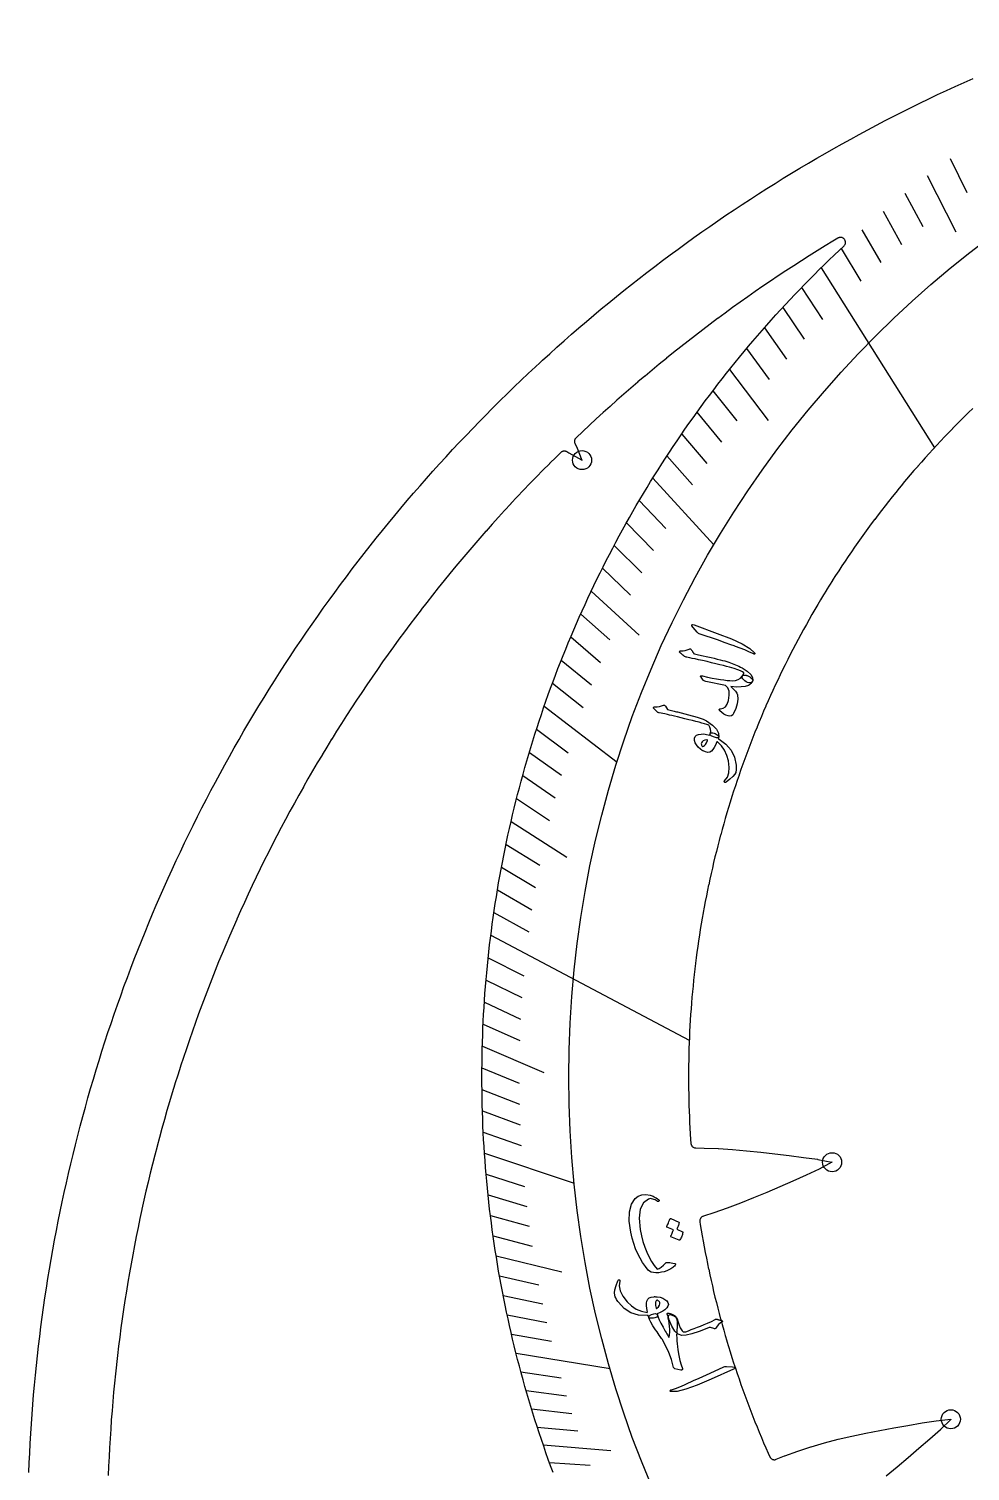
# Model space of a CAD drawing. Header units: millimetres. Extents: x -79 to 79, y -79 to 79.
# Drawn here: x -79.1 to -32.2, y 3 to 74.9 of the extents above; entities that cross this region are included whole.
import ezdxf

# ---------------------------------------------------------------- set-up
doc = ezdxf.new("R2010")
doc.units = ezdxf.units.MM
for name, color, linetype in [('CUT_INNER', 6, 'Continuous'), ('CUT_OUTER', 1, 'Continuous'), ('ENGRAVE', 7, 'Continuous'), ('ENGRAVE_FINE', 8, 'Continuous'), ('TEXT', 5, 'Continuous')]:
    doc.layers.add(name, color=color, linetype=linetype)

msp = doc.modelspace()

# ---------------------------------------------------------------- linework, layer by layer
at = {"layer": 'CUT_INNER'}
for points in [[(-53.0232, 2.9218), (-53.1432, 3.2475), (-53.2611, 3.574), (-53.377, 3.9011), (-53.491, 4.229), (-53.6029, 4.5576), (-53.7128, 4.8868), (-53.8206, 5.2167), (-53.9265, 5.5473), (-54.0303, 5.8785), (-54.1321, 6.2103), (-54.2318, 6.5428), (-54.3295, 6.8758), (-54.4252, 7.2095), (-54.5188, 7.5437), (-54.6103, 7.8785), (-54.6998, 8.2139), (-54.7873, 8.5498), (-54.8726, 8.8862), (-54.9559, 9.2232), (-55.0372, 9.5606), (-55.1164, 9.8986), (-55.1934, 10.237), (-55.2685, 10.5759), (-55.3414, 10.9153), (-55.4122, 11.255), (-55.481, 11.5953), (-55.5477, 11.9359), (-55.6123, 12.2769), (-55.6748, 12.6184), (-55.7351, 12.9602), (-55.7934, 13.3023), (-55.8496, 13.6448), (-55.9037, 13.9877), (-55.9557, 14.3309), (-56.0056, 14.6744), (-56.0534, 15.0182), (-56.099, 15.3623), (-56.1426, 15.7066), (-56.184, 16.0512), (-56.2233, 16.3961), (-56.2605, 16.7412), (-56.2956, 17.0865), (-56.3286, 17.432), (-56.3594, 17.7778), (-56.3882, 18.1237), (-56.4148, 18.4697), (-56.4392, 18.816), (-56.4616, 19.1623), (-56.4818, 19.5089), (-56.4999, 19.8555), (-56.5159, 20.2022), (-56.5297, 20.549), (-56.5415, 20.8959), (-56.551, 21.2429), (-56.5585, 21.5899), (-56.5638, 21.937), (-56.567, 22.284), (-56.5681, 22.6311), (-56.567, 22.9782), (-56.5638, 23.3253), (-56.5585, 23.6724), (-56.5511, 24.0194), (-56.5415, 24.3664), (-56.5298, 24.7133), (-56.516, 25.0601), (-56.5, 25.4068), (-56.4819, 25.7534), (-56.4617, 26.0999), (-56.4393, 26.4463), (-56.4149, 26.7925), (-56.3883, 27.1386), (-56.3596, 27.4845), (-56.3287, 27.8303), (-56.2958, 28.1758), (-56.2607, 28.5211), (-56.2235, 28.8662), (-56.1842, 29.2111), (-56.1428, 29.5557), (-56.0992, 29.9), (-56.0536, 30.2441), (-56.0058, 30.5879), (-55.9559, 30.9314), (-55.904, 31.2746), (-55.8499, 31.6175), (-55.7937, 31.96), (-55.7354, 32.3021), (-55.675, 32.6439), (-55.6125, 32.9854), (-55.548, 33.3264), (-55.4813, 33.667), (-55.4125, 34.0073), (-55.3417, 34.3471), (-55.2688, 34.6864), (-55.1938, 35.0253), (-55.1167, 35.3637), (-55.0375, 35.7017), (-54.9563, 36.0391), (-54.873, 36.3761), (-54.7876, 36.7125), (-54.7002, 37.0484), (-54.6107, 37.3838), (-54.5192, 37.7186), (-54.4256, 38.0528), (-54.3299, 38.3865), (-54.2322, 38.7196), (-54.1325, 39.052), (-54.0307, 39.3839), (-53.9269, 39.7151), (-53.8211, 40.0456), (-53.7132, 40.3756), (-53.6034, 40.7048), (-53.4915, 41.0334), (-53.3775, 41.3612), (-53.2616, 41.6884), (-53.1437, 42.0148), (-53.0237, 42.3406), (-52.9018, 42.6655), (-52.7779, 42.9898), (-52.652, 43.3132), (-52.5241, 43.6359), (-52.3942, 43.9578), (-52.2624, 44.2789), (-52.1286, 44.5991), (-51.9928, 44.9186), (-51.8551, 45.2372), (-51.7154, 45.5549), (-51.5738, 45.8718), (-51.4302, 46.1878), (-51.2847, 46.503), (-51.1373, 46.8172), (-50.9879, 47.1305), (-50.8366, 47.4429), (-50.6834, 47.7544), (-50.5283, 48.0649), (-50.3713, 48.3744), (-50.2124, 48.683), (-50.0516, 48.9906), (-49.889, 49.2972), (-49.7244, 49.6029), (-49.558, 49.9075), (-49.3897, 50.211), (-49.2195, 50.5136), (-49.0475, 50.815), (-48.8737, 51.1155), (-48.698, 51.4148), (-48.5205, 51.7131), (-48.3411, 52.0102), (-48.1599, 52.3063), (-47.977, 52.6012), (-47.7922, 52.8951), (-47.6056, 53.1877), (-47.4172, 53.4793), (-47.227, 53.7696), (-47.0351, 54.0588), (-46.8414, 54.3468), (-46.6459, 54.6336), (-46.4486, 54.9193), (-46.2497, 55.2037), (-46.0489, 55.4868), (-45.8465, 55.7688), (-45.6423, 56.0494), (-45.4364, 56.3289), (-45.2288, 56.607), (-45.0194, 56.8839), (-44.8084, 57.1595), (-44.5957, 57.4338), (-44.3813, 57.7068), (-44.1653, 57.9784), (-43.9476, 58.2487), (-43.7282, 58.5177), (-43.5072, 58.7854), (-43.2845, 59.0516), (-43.0603, 59.3165), (-42.8344, 59.5801), (-42.6068, 59.8422), (-42.3777, 60.1029), (-42.147, 60.3622), (-41.9147, 60.6201), (-41.6808, 60.8766), (-41.4454, 61.1316), (-41.2084, 61.3852), (-40.9698, 61.6373), (-40.7297, 61.888), (-40.4881, 62.1372), (-40.2449, 62.3849), (-40.0002, 62.631), (-39.754, 62.8757), (-39.5064, 63.1189), (-39.2572, 63.3605), (-39.0065, 63.6007), (-38.7544, 63.8392), (-38.53, 64.049), (-38.513, 64.0666), (-38.4977, 64.0857), (-38.4845, 64.1062), (-38.4732, 64.1279), (-38.4642, 64.1506), (-38.4574, 64.1741), (-38.453, 64.1981), (-38.4509, 64.2224), (-38.4511, 64.2468), (-38.4538, 64.2711), (-38.4589, 64.295), (-38.4662, 64.3183), (-38.4758, 64.3408), (-38.4875, 64.3622), (-38.5013, 64.3824), (-38.5169, 64.4012), (-38.5344, 64.4183), (-38.5534, 64.4337), (-38.5738, 64.4471), (-38.5954, 64.4584), (-38.6181, 64.4676), (-38.6415, 64.4746), (-38.6655, 64.4792), (-38.6898, 64.4814), (-38.7142, 64.4813), (-38.7385, 64.4788), (-38.7625, 64.4739), (-38.7858, 64.4667), (-38.8084, 64.4573), (-38.8299, 64.4457), (-39.0757, 64.2973), (-39.077, 64.2965), (-39.4695, 64.0564), (-39.4708, 64.0556), (-39.8618, 63.813), (-39.8631, 63.8122), (-40.2526, 63.5672), (-40.2539, 63.5664), (-40.6419, 63.319), (-40.6431, 63.3182), (-41.0296, 63.0684), (-41.0309, 63.0676), (-41.4158, 62.8155), (-41.4171, 62.8147), (-41.8005, 62.5602), (-41.8017, 62.5593), (-42.1835, 62.3025), (-42.1848, 62.3017), (-42.565, 62.0425), (-42.5663, 62.0417), (-42.9449, 61.7802), (-42.9462, 61.7793), (-43.3232, 61.5155), (-43.3244, 61.5146), (-43.6998, 61.2485), (-43.7011, 61.2476), (-44.0748, 60.9792), (-44.0761, 60.9783), (-44.4481, 60.7077), (-44.4494, 60.7068), (-44.8198, 60.4338), (-44.821, 60.4329), (-45.1898, 60.1576), (-45.191, 60.1567), (-45.558, 59.8792), (-45.5593, 59.8783), (-45.9246, 59.5986), (-45.9258, 59.5976), (-46.2894, 59.3157), (-46.2906, 59.3147), (-46.6525, 59.0305), (-46.6537, 59.0296), (-47.0138, 58.7431), (-47.015, 58.7422), (-47.3734, 58.4536), (-47.3746, 58.4526), (-47.7312, 58.1618), (-47.7323, 58.1608), (-48.0871, 57.8678), (-48.0883, 57.8668), (-48.4413, 57.5717), (-48.4425, 57.5707), (-48.7936, 57.2734), (-48.7948, 57.2724), (-49.1441, 56.9729), (-49.1453, 56.9719), (-49.4928, 56.6703), (-49.494, 56.6693), (-49.8396, 56.3655), (-49.8407, 56.3645), (-50.1845, 56.0587), (-50.1856, 56.0576), (-50.5275, 55.7497), (-50.5287, 55.7486), (-50.8686, 55.4386), (-50.8698, 55.4376), (-51.2079, 55.1254), (-51.209, 55.1244), (-51.5451, 54.8102), (-51.5463, 54.8091), (-51.8782, 54.495), (-51.8951, 54.4775), (-51.9101, 54.4584), (-51.9232, 54.4379), (-51.9343, 54.4163), (-51.9432, 54.3936), (-51.9499, 54.3703), (-51.9542, 54.3464), (-51.9563, 54.3221), (-51.9559, 54.2978), (-51.9532, 54.2737), (-51.9482, 54.2499), (-51.9409, 54.2267), (-51.9314, 54.2044), (-51.861, 54.0591), (-51.8579, 54.0523), (-51.5825, 53.3848), (-51.5807, 53.3798), (-51.5858, 53.3822), (-52.2228, 53.7215), (-52.2293, 53.7253), (-52.337, 53.7912), (-52.3578, 53.8026), (-52.3795, 53.812), (-52.402, 53.8193), (-52.4251, 53.8244), (-52.4486, 53.8273), (-52.4723, 53.828), (-52.4959, 53.8264), (-52.5192, 53.8227), (-52.5421, 53.8167), (-52.5644, 53.8086), (-52.5857, 53.7984), (-52.606, 53.7862), (-52.6251, 53.7722), (-52.6427, 53.7564), (-52.8747, 53.5287), (-52.8758, 53.5276), (-53.2022, 53.2033), (-53.2033, 53.2022), (-53.5276, 52.8758), (-53.5287, 52.8747), (-53.851, 52.5464), (-53.8521, 52.5453), (-54.1725, 52.215), (-54.1735, 52.2139), (-54.4918, 51.8816), (-54.4929, 51.8805), (-54.8091, 51.5463), (-54.8102, 51.5451), (-55.1244, 51.209), (-55.1254, 51.2079), (-55.4376, 50.8698), (-55.4386, 50.8686), (-55.7486, 50.5287), (-55.7497, 50.5275), (-56.0576, 50.1856), (-56.0587, 50.1845), (-56.3645, 49.8407), (-56.3655, 49.8396), (-56.6693, 49.494), (-56.6703, 49.4928), (-56.9719, 49.1453), (-56.9729, 49.1441), (-57.2724, 48.7948), (-57.2734, 48.7936), (-57.5707, 48.4425), (-57.5717, 48.4413), (-57.8668, 48.0883), (-57.8678, 48.0871), (-58.1608, 47.7323), (-58.1618, 47.7312), (-58.4526, 47.3746), (-58.4536, 47.3734), (-58.7422, 47.015), (-58.7431, 47.0138), (-59.0296, 46.6537), (-59.0305, 46.6525), (-59.3147, 46.2906), (-59.3157, 46.2894), (-59.5976, 45.9258), (-59.5986, 45.9246), (-59.8783, 45.5593), (-59.8792, 45.558), (-60.1567, 45.191), (-60.1576, 45.1898), (-60.4329, 44.821), (-60.4338, 44.8198), (-60.7068, 44.4494), (-60.7077, 44.4481), (-60.9783, 44.0761), (-60.9792, 44.0748), (-61.2476, 43.7011), (-61.2485, 43.6998), (-61.5146, 43.3244), (-61.5155, 43.3232), (-61.7793, 42.9462), (-61.7802, 42.9449), (-62.0417, 42.5663), (-62.0425, 42.565), (-62.3017, 42.1848), (-62.3025, 42.1835), (-62.5593, 41.8017), (-62.5602, 41.8005), (-62.8147, 41.4171), (-62.8155, 41.4158), (-63.0676, 41.0309), (-63.0684, 41.0296), (-63.3182, 40.6431), (-63.319, 40.6419), (-63.5664, 40.2539), (-63.5672, 40.2526), (-63.8122, 39.8631), (-63.813, 39.8618), (-64.0556, 39.4708), (-64.0564, 39.4695), (-64.2965, 39.077), (-64.2973, 39.0757), (-64.5351, 38.6817), (-64.5359, 38.6804), (-64.7712, 38.285), (-64.772, 38.2837), (-65.0049, 37.8869), (-65.0057, 37.8856), (-65.2362, 37.4873), (-65.2369, 37.486), (-65.465, 37.0863), (-65.4657, 37.085), (-65.6913, 36.6839), (-65.692, 36.6826), (-65.9151, 36.2802), (-65.9159, 36.2788), (-66.1365, 35.875), (-66.1372, 35.8737), (-66.3554, 35.4686), (-66.3561, 35.4672), (-66.5718, 35.0607), (-66.5725, 35.0594), (-66.7856, 34.6516), (-66.7864, 34.6503), (-66.997, 34.2412), (-66.9977, 34.2398), (-67.2058, 33.8294), (-67.2065, 33.8281), (-67.4122, 33.4164), (-67.4128, 33.4151), (-67.6159, 33.0022), (-67.6166, 33.0008), (-67.8172, 32.5867), (-67.8178, 32.5853), (-68.0158, 32.1699), (-68.0165, 32.1686), (-68.2119, 31.752), (-68.2126, 31.7506), (-68.4055, 31.3329), (-68.4061, 31.3315), (-68.5964, 30.9125), (-68.5971, 30.9111), (-68.7848, 30.4911), (-68.7855, 30.4897), (-68.9706, 30.0684), (-68.9712, 30.067), (-69.1538, 29.6447), (-69.1544, 29.6433), (-69.3344, 29.2198), (-69.335, 29.2184), (-69.5124, 28.7938), (-69.513, 28.7924), (-69.6878, 28.3667), (-69.6883, 28.3653), (-69.8605, 27.9386), (-69.8611, 27.9372), (-70.0306, 27.5094), (-70.0312, 27.508), (-70.1981, 27.0792), (-70.1987, 27.0778), (-70.3629, 26.648), (-70.3635, 26.6465), (-70.5251, 26.2157), (-70.5257, 26.2143), (-70.6846, 25.7825), (-70.6852, 25.7811), (-70.8415, 25.3483), (-70.842, 25.3469), (-70.9957, 24.9132), (-70.9962, 24.9117), (-71.1472, 24.4771), (-71.1477, 24.4756), (-71.2961, 24.0401), (-71.2966, 24.0386), (-71.4423, 23.6021), (-71.4427, 23.6007), (-71.5857, 23.1633), (-71.5862, 23.1619), (-71.7265, 22.7237), (-71.727, 22.7222), (-71.8646, 22.2831), (-71.865, 22.2817), (-72, 21.8418), (-72.0004, 21.8403), (-72.1326, 21.3996), (-72.1331, 21.3981), (-72.2626, 20.9566), (-72.263, 20.9551), (-72.3898, 20.5128), (-72.3902, 20.5113), (-72.5143, 20.0682), (-72.5147, 20.0667), (-72.6361, 19.6229), (-72.6365, 19.6214), (-72.7551, 19.1768), (-72.7555, 19.1753), (-72.8714, 18.7301), (-72.8718, 18.7286), (-72.985, 18.2826), (-72.9853, 18.2811), (-73.0958, 17.8344), (-73.0961, 17.8329), (-73.2038, 17.3856), (-73.2042, 17.3841), (-73.3091, 16.9361), (-73.3095, 16.9346), (-73.4117, 16.4859), (-73.412, 16.4844), (-73.5114, 16.0352), (-73.5118, 16.0337), (-73.6084, 15.5838), (-73.6088, 15.5823), (-73.7027, 15.1319), (-73.703, 15.1304), (-73.7941, 14.6793), (-73.7944, 14.6778), (-73.8828, 14.2263), (-73.8831, 14.2248), (-73.9687, 13.7727), (-73.969, 13.7712), (-74.0518, 13.3186), (-74.0521, 13.317), (-74.1322, 12.8639), (-74.1324, 12.8624), (-74.2097, 12.4088), (-74.2099, 12.4073), (-74.2844, 11.9532), (-74.2847, 11.9517), (-74.3564, 11.4972), (-74.3566, 11.4957), (-74.4255, 11.0408), (-74.4258, 11.0392), (-74.4919, 10.5839), (-74.4921, 10.5824), (-74.5554, 10.1266), (-74.5556, 10.1251), (-74.6161, 9.669), (-74.6163, 9.6674), (-74.6741, 9.2109), (-74.6743, 9.2094), (-74.7292, 8.7526), (-74.7294, 8.7511), (-74.7815, 8.2939), (-74.7816, 8.2924), (-74.831, 7.8349), (-74.8311, 7.8333), (-74.8776, 7.3756), (-74.8778, 7.374), (-74.9215, 6.916), (-74.9216, 6.9145), (-74.9625, 6.4562), (-74.9626, 6.4546), (-75.0007, 5.9961), (-75.0008, 5.9945), (-75.0361, 5.5358), (-75.0362, 5.5342), (-75.0686, 5.0752), (-75.0687, 5.0737), (-75.0984, 4.6145), (-75.0985, 4.613), (-75.1253, 4.1537), (-75.1253, 4.1521), (-75.1493, 3.6926), (-75.1494, 3.6911), (-75.1706, 3.2314), (-75.1706, 3.2299), (-75.189, 2.7701)], [(-32.1121, 55.9474), (-32.3148, 55.7508), (-32.3159, 55.7497), (-32.5174, 55.5519), (-32.5185, 55.5508), (-32.7188, 55.3518), (-32.7199, 55.3507), (-32.9189, 55.1504), (-32.92, 55.1493), (-33.1178, 54.9478), (-33.1189, 54.9467), (-33.3155, 54.744), (-33.3166, 54.7429), (-33.5119, 54.5389), (-33.513, 54.5378), (-33.707, 54.3327), (-33.7081, 54.3316), (-33.9009, 54.1253), (-33.902, 54.1242), (-34.0935, 53.9167), (-34.0946, 53.9156), (-34.2848, 53.7069), (-34.2859, 53.7058), (-34.4749, 53.496), (-34.4759, 53.4948), (-34.6636, 53.2838), (-34.6646, 53.2827), (-34.851, 53.0706), (-34.852, 53.0694), (-35.0371, 52.8562), (-35.0381, 52.855), (-35.2219, 52.6406), (-35.2229, 52.6394), (-35.4054, 52.4239), (-35.4064, 52.4228), (-35.5875, 52.2061), (-35.5885, 52.2049), (-35.7683, 51.9872), (-35.7693, 51.986), (-35.9478, 51.7672), (-35.9487, 51.766), (-36.1259, 51.5461), (-36.1268, 51.5449), (-36.3026, 51.3239), (-36.3036, 51.3226), (-36.478, 51.1006), (-36.4789, 51.0994), (-36.652, 50.8762), (-36.6529, 50.875), (-36.8246, 50.6508), (-36.8255, 50.6496), (-36.9958, 50.4243), (-36.9967, 50.4231), (-37.1656, 50.1968), (-37.1666, 50.1955), (-37.3341, 49.9682), (-37.335, 49.967), (-37.5011, 49.7386), (-37.502, 49.7374), (-37.6667, 49.508), (-37.6676, 49.5068), (-37.8309, 49.2764), (-37.8318, 49.2751), (-37.9937, 49.0438), (-37.9946, 49.0425), (-38.155, 48.8101), (-38.1559, 48.8089), (-38.3149, 48.5755), (-38.3158, 48.5743), (-38.4734, 48.3399), (-38.4743, 48.3387), (-38.6304, 48.1034), (-38.6313, 48.1021), (-38.786, 47.8659), (-38.7868, 47.8646), (-38.9401, 47.6274), (-38.9409, 47.6261), (-39.0927, 47.388), (-39.0936, 47.3867), (-39.2439, 47.1477), (-39.2447, 47.1464), (-39.3936, 46.9064), (-39.3944, 46.9051), (-39.5418, 46.6642), (-39.5426, 46.6629), (-39.6885, 46.4212), (-39.6893, 46.4199), (-39.8337, 46.1772), (-39.8345, 46.1759), (-39.9774, 45.9323), (-39.9782, 45.931), (-40.1197, 45.6866), (-40.1204, 45.6853), (-40.2604, 45.44), (-40.2611, 45.4387), (-40.3996, 45.1925), (-40.4003, 45.1912), (-40.5372, 44.9442), (-40.538, 44.9429), (-40.6734, 44.6951), (-40.6741, 44.6937), (-40.808, 44.4451), (-40.8087, 44.4437), (-40.9411, 44.1943), (-40.9418, 44.1929), (-41.0726, 43.9427), (-41.0733, 43.9413), (-41.2026, 43.6903), (-41.2033, 43.6889), (-41.331, 43.437), (-41.3317, 43.4357), (-41.4579, 43.1831), (-41.4586, 43.1817), (-41.5832, 42.9283), (-41.5839, 42.9269), (-41.707, 42.6728), (-41.7076, 42.6714), (-41.8292, 42.4165), (-41.8298, 42.4151), (-41.9498, 42.1594), (-41.9504, 42.158), (-42.0688, 41.9017), (-42.0694, 41.9003), (-42.1862, 41.6432), (-42.1869, 41.6418), (-42.3021, 41.384), (-42.3027, 41.3826), (-42.4164, 41.1241), (-42.417, 41.1226), (-42.529, 40.8634), (-42.5296, 40.862), (-42.6401, 40.6021), (-42.6407, 40.6007), (-42.7495, 40.3402), (-42.7501, 40.3388), (-42.8574, 40.0775), (-42.858, 40.0761), (-42.9636, 39.8142), (-42.9642, 39.8128), (-43.0683, 39.5503), (-43.0688, 39.5489), (-43.1713, 39.2857), (-43.1718, 39.2843), (-43.2726, 39.0205), (-43.2732, 39.0191), (-43.3724, 38.7547), (-43.3729, 38.7532), (-43.4705, 38.4883), (-43.471, 38.4868), (-43.567, 38.2212), (-43.5675, 38.2198), (-43.6618, 37.9536), (-43.6623, 37.9522), (-43.755, 37.6854), (-43.7555, 37.684), (-43.8465, 37.4167), (-43.847, 37.4152), (-43.9364, 37.1473), (-43.9369, 37.1459), (-44.0247, 36.8775), (-44.0251, 36.876), (-44.1112, 36.6071), (-44.1117, 36.6056), (-44.1962, 36.3362), (-44.1966, 36.3347), (-44.2794, 36.0647), (-44.2799, 36.0632), (-44.361, 35.7928), (-44.3614, 35.7913), (-44.4409, 35.5203), (-44.4413, 35.5189), (-44.5192, 35.2474), (-44.5196, 35.2459), (-44.5957, 34.974), (-44.5961, 34.9725), (-44.6706, 34.7001), (-44.671, 34.6987), (-44.7438, 34.4258), (-44.7442, 34.4243), (-44.8154, 34.151), (-44.8157, 34.1496), (-44.8852, 33.8758), (-44.8856, 33.8744), (-44.9533, 33.6002), (-44.9537, 33.5987), (-45.0198, 33.3242), (-45.0201, 33.3227), (-45.0846, 33.0478), (-45.0849, 33.0463), (-45.1476, 32.7709), (-45.1479, 32.7694), (-45.209, 32.4937), (-45.2093, 32.4922), (-45.2686, 32.2161), (-45.269, 32.2146), (-45.3266, 31.9382), (-45.3269, 31.9367), (-45.3828, 31.6599), (-45.3831, 31.6584), (-45.4374, 31.3813), (-45.4377, 31.3798), (-45.4902, 31.1023), (-45.4905, 31.1008), (-45.5413, 30.823), (-45.5416, 30.8215), (-45.5907, 30.5434), (-45.591, 30.5419), (-45.6384, 30.2635), (-45.6387, 30.262), (-45.6844, 29.9834), (-45.6846, 29.9818), (-45.7286, 29.7029), (-45.7289, 29.7014), (-45.7712, 29.4222), (-45.7714, 29.4207), (-45.812, 29.1412), (-45.8122, 29.1397), (-45.851, 28.86), (-45.8512, 28.8585), (-45.8884, 28.5785), (-45.8886, 28.577), (-45.924, 28.2969), (-45.9242, 28.2953), (-45.9579, 28.015), (-45.9581, 28.0134), (-45.9901, 27.7329), (-45.9902, 27.7314), (-46.0205, 27.4506), (-46.0207, 27.4491), (-46.0492, 27.1681), (-46.0494, 27.1666), (-46.0762, 26.8855), (-46.0763, 26.884), (-46.1014, 26.6027), (-46.1015, 26.6012), (-46.1249, 26.3197), (-46.125, 26.3182), (-46.1467, 26.0367), (-46.1468, 26.0351), (-46.1667, 25.7534), (-46.1668, 25.7519), (-46.185, 25.4701), (-46.1851, 25.4686), (-46.2015, 25.1867), (-46.2016, 25.1851), (-46.2163, 24.9031), (-46.2164, 24.9016), (-46.2294, 24.6195), (-46.2295, 24.618), (-46.2407, 24.3358), (-46.2408, 24.3343), (-46.2503, 24.0521), (-46.2503, 24.0505), (-46.2581, 23.7682), (-46.2582, 23.7667), (-46.2642, 23.4844), (-46.2643, 23.4829), (-46.2686, 23.2005), (-46.2686, 23.199), (-46.2712, 22.9166), (-46.2712, 22.9151), (-46.2721, 22.6327), (-46.2721, 22.6311), (-46.2712, 22.3487), (-46.2712, 22.3472), (-46.2686, 22.0648), (-46.2686, 22.0633), (-46.2643, 21.781), (-46.2642, 21.7794), (-46.2582, 21.4971), (-46.2581, 21.4956), (-46.2503, 21.2133), (-46.2503, 21.2117), (-46.2408, 20.9295), (-46.2407, 20.928), (-46.2295, 20.6458), (-46.2294, 20.6443), (-46.2164, 20.3622), (-46.2163, 20.3607), (-46.2016, 20.0787), (-46.2015, 20.0771), (-46.1851, 19.7952), (-46.185, 19.7937), (-46.1668, 19.5119), (-46.1667, 19.5104), (-46.1537, 19.3269), (-46.1507, 19.3023), (-46.1454, 19.2781), (-46.1376, 19.2546), (-46.1276, 19.232), (-46.1153, 19.2104), (-46.101, 19.1902), (-46.0848, 19.1715), (-46.0667, 19.1545), (-46.0471, 19.1393), (-46.0261, 19.1262), (-46.0039, 19.1152), (-45.9807, 19.1065), (-45.9568, 19.1001), (-45.9323, 19.0961), (-45.9076, 19.0946), (-45.4905, 19.0891), (-45.4869, 19.089), (-44.7896, 19.0598), (-44.7866, 19.0597), (-44.0862, 19.0135), (-44.0838, 19.0133), (-43.3807, 18.9531), (-43.3789, 18.9529), (-42.6737, 18.8818), (-42.6723, 18.8816), (-41.966, 18.8023), (-41.2569, 18.7167), (-40.547, 18.6259), (-40.5457, 18.6257), (-39.8392, 18.5278), (-39.8318, 18.5265), (-39.1238, 18.3847), (-39.1187, 18.3834), (-39.1235, 18.3805), (-39.7596, 18.0394), (-39.7663, 18.0361), (-40.4139, 17.7373), (-40.4151, 17.7367), (-41.0665, 17.4445), (-41.7199, 17.1569), (-42.3746, 16.8751), (-42.3759, 16.8745), (-43.0301, 16.6017), (-43.0318, 16.601), (-43.6871, 16.3394), (-43.6894, 16.3385), (-44.3462, 16.091), (-44.3491, 16.0899), (-45.0078, 15.8596), (-45.0113, 15.8585), (-45.5344, 15.6923), (-45.5581, 15.6834), (-45.5808, 15.6722), (-45.6023, 15.6587), (-45.6222, 15.6431), (-45.6405, 15.6256), (-45.657, 15.6063), (-45.6714, 15.5854), (-45.6836, 15.5632), (-45.6935, 15.5399), (-45.701, 15.5157), (-45.706, 15.4908), (-45.7084, 15.4656), (-45.7083, 15.4403), (-45.7056, 15.4151), (-45.6846, 15.282), (-45.6844, 15.2804), (-45.6387, 15.0018), (-45.6384, 15.0003), (-45.591, 14.7219), (-45.5907, 14.7204), (-45.5416, 14.4423), (-45.5413, 14.4408), (-45.4905, 14.163), (-45.4902, 14.1615), (-45.4377, 13.8841), (-45.4374, 13.8825), (-45.3831, 13.6054), (-45.3828, 13.6039), (-45.3269, 13.3271), (-45.3266, 13.3256), (-45.269, 13.0492), (-45.2686, 13.0477), (-45.2093, 12.7716), (-45.209, 12.7701), (-45.1479, 12.4944), (-45.1476, 12.4929), (-45.0849, 12.2175), (-45.0846, 12.2161), (-45.0201, 11.9411), (-45.0198, 11.9396), (-44.9537, 11.6651), (-44.9533, 11.6636), (-44.8856, 11.3894), (-44.8852, 11.388), (-44.8157, 11.1142), (-44.8154, 11.1128), (-44.7442, 10.8395), (-44.7438, 10.838), (-44.671, 10.5652), (-44.6706, 10.5637), (-44.5961, 10.2913), (-44.5957, 10.2898), (-44.5196, 10.0179), (-44.5192, 10.0164), (-44.4413, 9.745), (-44.4409, 9.7435), (-44.3614, 9.4725), (-44.361, 9.471), (-44.2799, 9.2006), (-44.2794, 9.1991), (-44.1966, 8.9291), (-44.1962, 8.9276), (-44.1117, 8.6582), (-44.1112, 8.6567), (-44.0251, 8.3878), (-44.0247, 8.3863), (-43.9369, 8.1179), (-43.9364, 8.1165), (-43.847, 7.8486), (-43.8465, 7.8471), (-43.7555, 7.5798), (-43.755, 7.5784), (-43.6623, 7.3116), (-43.6618, 7.3102), (-43.5675, 7.044), (-43.567, 7.0426), (-43.471, 6.777), (-43.4705, 6.7756), (-43.3729, 6.5106), (-43.3724, 6.5091), (-43.2732, 6.2447), (-43.2726, 6.2433), (-43.1718, 5.9795), (-43.1713, 5.9781), (-43.0688, 5.7149), (-43.0683, 5.7135), (-42.9642, 5.451), (-42.9636, 5.4496), (-42.858, 5.1877), (-42.8574, 5.1863), (-42.7501, 4.925), (-42.7495, 4.9236), (-42.6407, 4.6631), (-42.6401, 4.6617), (-42.5296, 4.4018), (-42.529, 4.4004), (-42.417, 4.1412), (-42.4164, 4.1398), (-42.3027, 3.8812), (-42.3021, 3.8798), (-42.2231, 3.703), (-42.2121, 3.6815), (-42.1992, 3.6611), (-42.1844, 3.642), (-42.1678, 3.6245), (-42.1496, 3.6087), (-42.1299, 3.5947), (-42.109, 3.5826), (-42.087, 3.5726), (-42.0642, 3.5648), (-42.0407, 3.5593), (-42.0168, 3.556), (-41.9927, 3.555), (-41.9686, 3.5564), (-41.9447, 3.5601), (-41.9213, 3.5661), (-41.8986, 3.5743), (-41.4819, 3.748), (-41.477, 3.7499), (-40.8329, 3.9871), (-40.8284, 3.9886), (-40.1725, 4.2023), (-40.1685, 4.2035), (-39.5021, 4.3962), (-39.4986, 4.3971), (-38.8229, 4.5716), (-38.8199, 4.5724), (-38.1363, 4.7315), (-38.1339, 4.732), (-37.4437, 4.8785), (-37.4418, 4.8789), (-36.7464, 5.0155), (-36.745, 5.0157), (-36.0461, 5.1448), (-35.3427, 5.2687), (-34.637, 5.388), (-34.6357, 5.3882), (-33.9312, 5.4995), (-33.9238, 5.5005), (-33.2055, 5.5702), (-33.1999, 5.5705), (-33.2036, 5.5663), (-33.7132, 5.0553), (-33.7187, 5.0502), (-34.2517, 4.5762), (-34.2526, 4.5754), (-34.7912, 4.1066), (-35.3329, 3.6417), (-35.8777, 3.182), (-35.8788, 3.1811), (-36.4256, 2.7302)]]:
    msp.add_lwpolyline(points, dxfattribs=at)
at = {"layer": 'CUT_OUTER'}
msp.add_lwpolyline([(-79.1464, 2.9144), (-79.127, 3.3999), (-79.1046, 3.8854), (-79.0793, 4.3707), (-79.051, 4.8558), (-79.0197, 5.3408), (-78.9855, 5.8256), (-78.9482, 6.3101), (-78.908, 6.7944), (-78.8648, 7.2784), (-78.8187, 7.7622), (-78.7696, 8.2457), (-78.7175, 8.7288), (-78.6625, 9.2117), (-78.6045, 9.6942), (-78.5435, 10.1763), (-78.4796, 10.658), (-78.4127, 11.1394), (-78.3429, 11.6203), (-78.2701, 12.1008), (-78.1944, 12.5808), (-78.1157, 13.0604), (-78.0341, 13.5394), (-77.9496, 14.018), (-77.8621, 14.496), (-77.7717, 14.9735), (-77.6783, 15.4504), (-77.5821, 15.9267), (-77.4829, 16.4025), (-77.3808, 16.8776), (-77.2758, 17.3521), (-77.1678, 17.8259), (-77.057, 18.2991), (-76.9433, 18.7715), (-76.8267, 19.2433), (-76.7071, 19.7143), (-76.5847, 20.1846), (-76.4594, 20.6542), (-76.3313, 21.1229), (-76.2002, 21.5909), (-76.0663, 22.058), (-75.9295, 22.5243), (-75.7899, 22.9898), (-75.6474, 23.4544), (-75.5021, 23.9181), (-75.3539, 24.381), (-75.2029, 24.8429), (-75.049, 25.3038), (-74.8923, 25.7639), (-74.7329, 26.2229), (-74.5705, 26.681), (-74.4054, 27.138), (-74.2375, 27.594), (-74.0668, 28.049), (-73.8933, 28.503), (-73.717, 28.9558), (-73.538, 29.4076), (-73.3561, 29.8583), (-73.1715, 30.3078), (-72.9842, 30.7562), (-72.7941, 31.2035), (-72.6013, 31.6495), (-72.4057, 32.0944), (-72.2074, 32.5381), (-72.0064, 32.9805), (-71.8027, 33.4217), (-71.5963, 33.8617), (-71.3872, 34.3003), (-71.1754, 34.7377), (-70.9609, 35.1738), (-70.7437, 35.6085), (-70.5239, 36.0419), (-70.3014, 36.474), (-70.0763, 36.9047), (-69.8485, 37.3339), (-69.6181, 37.7618), (-69.3851, 38.1883), (-69.1495, 38.6133), (-68.9113, 39.0369), (-68.6704, 39.459), (-68.427, 39.8796), (-68.181, 40.2987), (-67.9325, 40.7163), (-67.6814, 41.1323), (-67.4277, 41.5469), (-67.1715, 41.9598), (-66.9128, 42.3712), (-66.6516, 42.7809), (-66.3878, 43.1891), (-66.1216, 43.5956), (-65.8528, 44.0005), (-65.5816, 44.4038), (-65.3079, 44.8053), (-65.0318, 45.2052), (-64.7532, 45.6034), (-64.4721, 45.9998), (-64.1887, 46.3946), (-63.9028, 46.7876), (-63.6145, 47.1788), (-63.3238, 47.5682), (-63.0307, 47.9559), (-62.7353, 48.3417), (-62.4375, 48.7257), (-62.1374, 49.1079), (-61.8349, 49.4883), (-61.53, 49.8668), (-61.2229, 50.2434), (-60.9135, 50.6181), (-60.6017, 50.9909), (-60.2877, 51.3618), (-59.9714, 51.7307), (-59.6529, 52.0977), (-59.3321, 52.4628), (-59.0091, 52.8258), (-58.6838, 53.1869), (-58.3564, 53.546), (-58.0267, 53.903), (-57.6949, 54.2581), (-57.3609, 54.6111), (-57.0247, 54.962), (-56.6864, 55.3109), (-56.346, 55.6576), (-56.1102, 55.8949), (-56.1102, 55.8949), (-56.0029, 56.0029), (-55.6582, 56.3454), (-55.3114, 56.6859), (-54.9625, 57.0242), (-54.6116, 57.3604), (-54.2586, 57.6944), (-53.9036, 58.0262), (-53.6795, 58.2331), (-53.5471, 58.3554), (-53.188, 58.6828), (-52.827, 59.0081), (-52.4639, 59.3311), (-52.0989, 59.6519), (-51.7319, 59.9704), (-51.3629, 60.2867), (-50.992, 60.6008), (-50.6192, 60.9125), (-50.2445, 61.2219), (-49.8679, 61.5291), (-49.4895, 61.8339), (-49.1091, 62.1364), (-48.7269, 62.4366), (-48.3429, 62.7344), (-47.9571, 63.0298), (-47.5694, 63.3229), (-47.18, 63.6136), (-46.7888, 63.9019), (-46.3958, 64.1878), (-46.0011, 64.4712), (-45.6046, 64.7523), (-45.2065, 65.0309), (-44.8066, 65.307), (-44.405, 65.5807), (-44.0018, 65.852), (-43.5969, 66.1207), (-43.1904, 66.387), (-42.7822, 66.6507), (-42.3725, 66.912), (-41.9611, 67.1707), (-41.5482, 67.4269), (-41.1336, 67.6806), (-40.7176, 67.9317), (-40.3, 68.1803), (-39.8809, 68.4263), (-39.4603, 68.6697), (-39.0382, 68.9105), (-38.6146, 69.1487), (-38.1896, 69.3844), (-37.7632, 69.6174), (-37.3353, 69.8478), (-36.906, 70.0756), (-36.4753, 70.3007), (-36.0433, 70.5232), (-35.6099, 70.743), (-35.1752, 70.9602), (-34.7391, 71.1747), (-34.3017, 71.3865), (-33.8631, 71.5956), (-33.4231, 71.8021), (-32.9819, 72.0058), (-32.5395, 72.2068), (-32.0958, 72.4051)], dxfattribs=at)
at = {"layer": 'ENGRAVE'}
for points in [[(-39.6649, 62.9636), (-34.0176, 53.9992)], [(-48.0511, 52.4822), (-45.0082, 49.1587)], [(-53.4635, 41.1144), (-49.8321, 38.3218)], [(-56.1251, 29.6974), (-46.2358, 24.4647)], [(-56.44, 18.8267), (-51.9748, 17.3373)], [(-54.8677, 8.8666), (-50.1849, 8.1099)]]:
    msp.add_lwpolyline(points, dxfattribs=at)
for centre, radius in [((0, 22.6319), 52.2438), ((-51.5802, 53.3792), 0.4752), ((-39.1179, 18.3835), 0.4752), ((-33.1991, 5.5708), 0.4752)]:
    msp.add_circle(centre, radius, dxfattribs=at)
at = {"layer": 'ENGRAVE_FINE'}
for points in [[(-33.2331, 68.4086), (-32.4102, 66.7147)], [(-34.3739, 67.5583), (-32.9482, 64.7562)], [(-35.4878, 66.6837), (-34.6008, 65.017)], [(-36.5743, 65.7859), (-35.6557, 64.1335)], [(-37.6329, 64.8659), (-36.6829, 63.2284)], [(-38.6633, 63.9248), (-37.6822, 62.3026)], [(-40.6375, 61.9834), (-39.5951, 60.3935)], [(-41.5808, 60.9854), (-40.5082, 59.4123)], [(-42.4945, 59.9705), (-41.3921, 58.4147)], [(-43.3784, 58.9398), (-42.2465, 57.4018)], [(-44.2324, 57.8944), (-42.2958, 55.3596)], [(-45.0564, 56.8353), (-43.8665, 55.3343)], [(-45.8503, 55.7635), (-44.6319, 54.2817)], [(-46.614, 54.6801), (-45.3675, 53.2179)], [(-47.3476, 53.586), (-46.0734, 52.1439)], [(-48.7246, 51.3698), (-47.3961, 49.9691)], [(-49.3682, 50.2495), (-48.0131, 48.8703)], [(-49.982, 49.1225), (-48.6008, 47.765)], [(-50.5662, 47.9895), (-49.1593, 46.6542)], [(-51.1211, 46.8514), (-48.7313, 44.6613)], [(-51.6468, 45.7091), (-50.1897, 44.4196)], [(-52.1436, 44.5635), (-50.6621, 43.2974)], [(-52.6118, 43.4153), (-51.1063, 42.173)], [(-53.0516, 42.2654), (-51.5227, 41.0472)], [(-53.8477, 39.9631), (-52.2731, 38.7945)], [(-54.2047, 38.8123), (-52.608, 37.669)], [(-54.5347, 37.6625), (-52.9163, 36.5449)], [(-54.8381, 36.5146), (-53.1987, 35.4229)], [(-55.1155, 35.369), (-52.3444, 33.5908)], [(-55.3671, 34.2264), (-53.6869, 33.1878)], [(-55.5934, 33.0875), (-53.8936, 32.0758)], [(-55.7949, 31.9526), (-54.076, 30.9682)], [(-55.972, 30.8224), (-54.2345, 29.8657)], [(-56.2547, 28.5781), (-54.4817, 27.6774)], [(-56.3613, 27.4649), (-54.5713, 26.5926)], [(-56.4452, 26.3582), (-54.6388, 25.5147)], [(-56.5071, 25.2585), (-54.6848, 24.4439)], [(-56.5473, 24.1661), (-53.4788, 22.8548)], [(-56.5663, 23.0815), (-54.714, 22.3256)], [(-56.5646, 22.0049), (-54.6981, 21.2788)], [(-56.5427, 20.9367), (-54.6625, 20.2405)], [(-56.501, 19.8772), (-54.6078, 19.2112)], [(-56.3601, 17.7855), (-54.4426, 17.1804)], [(-56.2619, 16.7538), (-54.333, 16.1794)], [(-56.1457, 15.7318), (-54.2061, 15.1883)], [(-56.012, 14.7197), (-54.0624, 14.2074)], [(-55.8613, 13.7179), (-52.589, 12.9143)], [(-55.6941, 12.7263), (-53.726, 12.2766)], [(-55.5106, 11.7453), (-53.5342, 11.3271)], [(-55.3115, 10.7749), (-53.3274, 10.3884)], [(-55.097, 9.8153), (-53.1058, 9.4606)], [(-54.6239, 7.929), (-52.6203, 7.6382)], [(-54.3661, 7.0025), (-52.3572, 6.7438)], [(-54.0946, 6.0872), (-52.0811, 5.8607)], [(-53.8098, 5.1833), (-51.7922, 4.9889)], [(-53.5121, 4.2907), (-50.1361, 4.02)], [(-53.202, 3.4095), (-51.1782, 3.2798)]]:
    msp.add_lwpolyline(points, dxfattribs=at)
at = {"layer": 'TEXT'}
for points in [[(-46.0422, 45.0407), (-46.1032, 45.1261), (-46.1146, 45.1765), (-46.0766, 45.1918), (-45.9892, 45.1719), (-44.8414, 44.7401), (-44.139, 44.4706), (-43.5959, 44.2188), (-43.2111, 43.9868), (-42.9841, 43.7754), (-42.9695, 43.7501), (-42.9641, 43.7315), (-42.9679, 43.7194), (-42.981, 43.7139), (-42.9979, 43.7127), (-43.0177, 43.7156), (-43.0403, 43.7225), (-43.0657, 43.7336), (-43.2595, 43.8286), (-43.4693, 43.9204), (-43.6953, 44.009), (-43.9376, 44.0941), (-44.0003, 44.1175), (-44.1707, 44.1787), (-44.4488, 44.2775), (-44.8349, 44.4135), (-45.6957, 44.7049), (-45.74, 44.7235), (-45.7787, 44.745), (-45.8117, 44.7697), (-45.8391, 44.7973)], [(-46.6876, 43.7721), (-46.7055, 43.7906), (-46.7158, 43.8093), (-46.7185, 43.8282), (-46.7137, 43.8472), (-46.7039, 43.8618), (-46.6899, 43.8723), (-46.6716, 43.8787), (-46.649, 43.881), (-46.5377, 43.8813), (-46.4334, 43.8945), (-46.336, 43.9208), (-46.2456, 43.9601), (-46.2092, 43.9698), (-46.176, 43.9652), (-46.146, 43.9463), (-46.1191, 43.9132), (-46.1065, 43.8929), (-46.094, 43.8724), (-46.0817, 43.8515), (-46.0695, 43.8304), (-46.0573, 43.8093), (-46.0449, 43.7885), (-46.0324, 43.768), (-46.0197, 43.7478), (-45.9747, 43.7303), (-45.842, 43.696), (-45.622, 43.6446), (-45.3147, 43.5757), (-45.1457, 43.5378), (-44.9875, 43.5012), (-44.84, 43.4658), (-44.7032, 43.4317), (-44.5775, 43.3988), (-44.4633, 43.3671), (-44.3607, 43.3364), (-44.2694, 43.3069), (-44.1844, 43.2771), (-44.1001, 43.2457), (-44.0166, 43.2125), (-43.934, 43.1776), (-43.8518, 43.1408), (-43.7698, 43.1022), (-43.6881, 43.0616), (-43.6066, 43.019), (-43.342, 42.8579), (-43.1652, 42.7013), (-43.0761, 42.5494), (-43.0745, 42.4017), (-43.1003, 42.341), (-43.1397, 42.3011), (-43.1928, 42.2821), (-43.2597, 42.2839), (-43.3313, 42.3017), (-43.3984, 42.3309), (-43.4611, 42.3713), (-43.5193, 42.4232), (-43.569, 42.4801), (-43.5973, 42.5313), (-43.6042, 42.5768), (-43.5898, 42.6166), (-43.5741, 42.6453), (-43.56, 42.671), (-43.5477, 42.6938), (-43.537, 42.7136), (-43.5284, 42.731), (-43.5224, 42.7466), (-43.519, 42.7604), (-43.5181, 42.7723), (-43.5761, 42.8234), (-43.6752, 42.8775), (-43.8156, 42.9344), (-43.9973, 42.9941), (-44.1069, 43.026), (-44.2334, 43.0608), (-44.3766, 43.0985), (-44.5368, 43.1389), (-44.714, 43.1825), (-44.9084, 43.2295), (-45.1201, 43.2799), (-45.3491, 43.3336), (-45.5732, 43.3854), (-45.7705, 43.4301), (-45.9407, 43.4678), (-46.084, 43.4988), (-46.2, 43.5233), (-46.2887, 43.5417), (-46.3501, 43.5541), (-46.3841, 43.5605), (-46.4269, 43.5724), (-46.4696, 43.592), (-46.5122, 43.6194), (-46.5547, 43.6547), (-46.5749, 43.6747), (-46.5941, 43.6932), (-46.6122, 43.7102), (-46.6293, 43.7256), (-46.6454, 43.7395), (-46.6605, 43.7519), (-46.6745, 43.7628), (-46.6876, 43.7721)], [(-43.072, 42.3952), (-43.118, 42.3089), (-43.1694, 42.2388), (-43.2262, 42.1852), (-43.2885, 42.1478), (-43.4478, 42.098), (-43.6459, 42.0722), (-43.8829, 42.0701), (-44.1589, 42.0917), (-44.0318, 41.9663), (-43.9361, 41.8557), (-43.8719, 41.76), (-43.8393, 41.6789), (-43.8195, 41.4632), (-43.844, 41.2355), (-43.9124, 40.9953), (-44.0246, 40.7419), (-44.0722, 40.6768), (-44.1347, 40.6373), (-44.2123, 40.6235), (-44.3049, 40.6355), (-44.4057, 40.6695), (-44.5077, 40.7219), (-44.611, 40.7928), (-44.7155, 40.8822), (-44.7286, 40.8969), (-44.7368, 40.9122), (-44.74, 40.9282), (-44.7383, 40.9448), (-44.73, 40.9634), (-44.7173, 40.9762), (-44.7003, 40.9833), (-44.679, 40.9845), (-44.5469, 41.0117), (-44.4379, 41.0886), (-44.3516, 41.2153), (-44.2877, 41.3918), (-44.2413, 41.6552), (-44.25, 41.8681), (-44.3146, 42.0308), (-44.4356, 42.1432), (-45.4126, 42.3459), (-45.4565, 42.3574), (-45.4933, 42.3726), (-45.523, 42.3918), (-45.5457, 42.4147), (-45.6482, 42.5535), (-45.6613, 42.5727), (-45.6694, 42.5891), (-45.6726, 42.6027), (-45.671, 42.6134), (-45.6584, 42.6235), (-45.6375, 42.6279), (-45.6082, 42.6265), (-45.5705, 42.6194), (-45.322, 42.5654), (-45.0917, 42.5185), (-44.8796, 42.4789), (-44.6857, 42.4465), (-44.5102, 42.4209), (-44.3534, 42.4015), (-44.2151, 42.3885), (-44.0955, 42.3818), (-43.9318, 42.3944), (-43.7927, 42.4384), (-43.6781, 42.514), (-43.5877, 42.6211), (-43.56, 42.6501), (-43.5207, 42.6657), (-43.4696, 42.6677), (-43.407, 42.6563), (-43.3757, 42.6466), (-43.3446, 42.6356), (-43.3137, 42.6234), (-43.2831, 42.6099), (-43.2529, 42.5946), (-43.2235, 42.577), (-43.1948, 42.5571), (-43.1668, 42.5348), (-43.1178, 42.4902), (-43.0856, 42.4521), (-43.0704, 42.4204), (-43.072, 42.3952)], [(-47.815, 40.816), (-47.8784, 40.8779), (-47.9289, 40.9266), (-47.9664, 40.9619), (-47.9909, 40.984), (-48.006, 40.9995), (-48.0149, 41.0156), (-48.0175, 41.0321), (-48.014, 41.049), (-48.0042, 41.066), (-47.9897, 41.0776), (-47.9706, 41.084), (-47.9468, 41.085), (-47.8315, 41.0873), (-47.723, 41.1011), (-47.6214, 41.1264), (-47.5265, 41.1632), (-47.4972, 41.1724), (-47.47, 41.1677), (-47.4448, 41.1492), (-47.4217, 41.1168), (-47.319, 40.9544), (-47.2518, 40.9367), (-47.1857, 40.9194), (-47.1208, 40.9026), (-47.057, 40.8861), (-46.9944, 40.8701), (-46.933, 40.8546), (-46.8727, 40.8394), (-46.8136, 40.8247), (-46.267, 40.6874), (-45.8443, 40.568), (-45.5452, 40.4674), (-45.3697, 40.3863), (-45.0774, 40.1718), (-44.8799, 39.9652), (-44.7773, 39.7662), (-44.7695, 39.5741), (-44.7712, 39.5696), (-44.7729, 39.565), (-44.7746, 39.5604), (-44.7764, 39.5559), (-44.8128, 39.5386), (-44.8794, 39.5438), (-44.9762, 39.5714), (-45.103, 39.6215), (-45.1486, 39.6436), (-45.1781, 39.6695), (-45.1915, 39.6993), (-45.1888, 39.7328), (-45.1679, 39.8588), (-45.1734, 39.9726), (-45.2053, 40.0743), (-45.2638, 40.1639), (-45.3626, 40.1977), (-45.476, 40.2334), (-45.604, 40.2711), (-45.7466, 40.3107), (-45.9031, 40.3521), (-46.0729, 40.3956), (-46.256, 40.4409), (-46.4524, 40.4881), (-46.6448, 40.5358), (-46.8181, 40.5779), (-46.9721, 40.6146), (-47.1068, 40.6459), (-47.222, 40.6723), (-47.3175, 40.6946), (-47.3932, 40.7128), (-47.4492, 40.7268), (-47.7331, 40.7793), (-47.7599, 40.7877), (-47.7824, 40.7967), (-47.8008, 40.8061), (-47.815, 40.816)], [(-44.7527, 39.4634), (-44.4086, 39.2128), (-44.1526, 38.9156), (-43.9834, 38.5722), (-43.8998, 38.1825), (-43.8954, 38.1309), (-43.8929, 38.0805), (-43.8921, 38.0315), (-43.8932, 37.9837), (-43.8962, 37.9377), (-43.9015, 37.8937), (-43.909, 37.8517), (-43.9187, 37.8117), (-43.9664, 37.7202), (-44.0628, 37.6102), (-44.208, 37.481), (-44.4018, 37.332), (-44.4273, 37.3175), (-44.4494, 37.3112), (-44.468, 37.3133), (-44.4833, 37.3237), (-44.4927, 37.3388), (-44.4939, 37.3549), (-44.4869, 37.3721), (-44.4717, 37.3904), (-44.3371, 37.5681), (-44.2612, 37.7924), (-44.2434, 38.0641), (-44.2828, 38.3844), (-44.3597, 38.6635), (-44.4765, 38.9152), (-44.6338, 39.1397), (-44.832, 39.3367), (-44.8408, 39.339), (-44.8485, 39.3389), (-44.855, 39.3364), (-44.8605, 39.3316), (-44.9283, 39.1772), (-44.9963, 39.0495), (-45.0648, 38.9485), (-45.134, 38.8743), (-45.2164, 38.8271), (-45.3121, 38.8131), (-45.4209, 38.8323), (-45.5429, 38.885), (-45.5586, 38.8936), (-45.5743, 38.9028), (-45.5901, 38.9127), (-45.606, 38.9233), (-45.6222, 38.9347), (-45.6392, 38.947), (-45.6568, 38.9602), (-45.6751, 38.9743), (-45.7893, 39.0771), (-45.8764, 39.1838), (-45.9361, 39.2942), (-45.9685, 39.4082), (-45.9703, 39.5137), (-45.9385, 39.5982), (-45.8732, 39.6617), (-45.7745, 39.7038), (-45.6504, 39.7263), (-45.5155, 39.7278), (-45.3698, 39.7084), (-45.2132, 39.6682), (-45.2099, 39.6774), (-45.207, 39.6863), (-45.2046, 39.6951), (-45.2025, 39.7037), (-45.2004, 39.7123), (-45.1979, 39.7211), (-45.195, 39.7301), (-45.1917, 39.7392), (-45.1732, 39.7678), (-45.1439, 39.7844), (-45.1039, 39.7889), (-45.0531, 39.7815), (-45, 39.7662), (-44.9482, 39.7455), (-44.8978, 39.7194), (-44.8488, 39.688), (-44.8075, 39.6556), (-44.7802, 39.6266), (-44.767, 39.601), (-44.7677, 39.5787), (-44.8005, 39.4918), (-44.7923, 39.4881), (-44.7816, 39.4821), (-44.7684, 39.4739), (-44.7527, 39.4634)], [(-45.3578, 39.4377), (-45.4614, 39.4207), (-45.5416, 39.3896), (-45.5983, 39.3444), (-45.6315, 39.2853), (-45.6353, 39.2441), (-45.6316, 39.2048), (-45.6207, 39.1676), (-45.6023, 39.1323), (-45.5906, 39.1188), (-45.5752, 39.112), (-45.5561, 39.1116), (-45.5334, 39.1179), (-45.4735, 39.1504), (-45.4193, 39.2091), (-45.3706, 39.2941), (-45.3273, 39.4054), (-45.3254, 39.4178), (-45.3298, 39.4273), (-45.3406, 39.434), (-45.3578, 39.4377)], [(-46.9388, 13.2459), (-46.9735, 13.2055), (-47.0131, 13.1668), (-47.0574, 13.1299), (-47.1065, 13.0948), (-47.1602, 13.0615), (-47.218, 13.0302), (-47.28, 13.0008), (-47.3462, 12.9733), (-47.4811, 12.9274), (-47.6175, 12.8951), (-47.7554, 12.8765), (-47.8949, 12.8715), (-48.0221, 12.8813), (-48.1281, 12.9059), (-48.2129, 12.9451), (-48.2764, 12.999), (-48.4232, 13.1816), (-48.56, 13.3798), (-48.6867, 13.5937), (-48.8031, 13.8232), (-48.9084, 14.0682), (-49.0016, 14.3288), (-49.0826, 14.6047), (-49.1511, 14.896), (-49.2294, 15.4499), (-49.2177, 15.9148), (-49.1185, 16.2888), (-48.9338, 16.5709), (-48.7769, 16.6958), (-48.6001, 16.7658), (-48.4034, 16.7814), (-48.187, 16.7433), (-48.1395, 16.7274), (-48.0905, 16.7083), (-48.0402, 16.6861), (-47.9886, 16.6606), (-47.9356, 16.6319), (-47.8812, 16.6001), (-47.8255, 16.5651), (-47.7684, 16.5269), (-47.752, 16.5139), (-47.741, 16.4995), (-47.7355, 16.4838), (-47.7355, 16.4667), (-47.7384, 16.4549), (-47.7452, 16.4444), (-47.756, 16.4353), (-47.7706, 16.4275), (-47.7848, 16.4229), (-47.7989, 16.4226), (-47.8129, 16.4267), (-47.8269, 16.4351), (-47.8826, 16.4704), (-47.9396, 16.5013), (-47.998, 16.5278), (-48.0576, 16.5498), (-48.1135, 16.563), (-48.1665, 16.5673), (-48.2164, 16.5625), (-48.2633, 16.5488), (-48.5231, 16.3587), (-48.6806, 16.0413), (-48.7331, 15.5966), (-48.6773, 15.0265), (-48.616, 14.7178), (-48.5413, 14.4265), (-48.4536, 14.1528), (-48.3532, 13.8967), (-48.2403, 13.6583), (-48.1151, 13.4372), (-47.9779, 13.2337), (-47.8288, 13.0476), (-47.7321, 13.0879), (-47.6295, 13.1559), (-47.5208, 13.2512), (-47.4058, 13.3738), (-47.3936, 13.3794), (-47.3696, 13.3834), (-47.334, 13.386), (-47.2866, 13.3871), (-47.2816, 13.3859), (-47.2773, 13.3851), (-47.2738, 13.3849), (-47.271, 13.3851), (-47.2056, 13.3817), (-47.1314, 13.3724), (-47.0485, 13.3575), (-46.9569, 13.337), (-46.928, 13.3256), (-46.9153, 13.3067), (-46.9189, 13.2801), (-46.9388, 13.2459)], [(-46.5714, 14.9214), (-46.5643, 14.9165), (-46.5592, 14.9088), (-46.5562, 14.8983), (-46.5553, 14.885), (-46.5656, 14.8352), (-46.5779, 14.7865), (-46.5923, 14.739), (-46.6088, 14.6926), (-46.6275, 14.647), (-46.6488, 14.6018), (-46.6727, 14.5571), (-46.6991, 14.5127), (-46.708, 14.5035), (-46.7181, 14.4984), (-46.7296, 14.4973), (-46.7425, 14.5003), (-47.1551, 14.6664), (-47.1611, 14.6719), (-47.1627, 14.6812), (-47.1598, 14.6944), (-47.1526, 14.7114), (-47.1453, 14.7234), (-47.1357, 14.7427), (-47.1239, 14.7691), (-47.1097, 14.8026), (-47.093, 14.8437), (-47.0735, 14.8926), (-47.0511, 14.9493), (-47.0257, 15.0138), (-47.3453, 15.1504), (-47.3555, 15.1575), (-47.3594, 15.168), (-47.3569, 15.1821), (-47.348, 15.1996), (-47.3403, 15.2147), (-47.3288, 15.2385), (-47.3137, 15.2708), (-47.2949, 15.3118), (-47.2724, 15.3619), (-47.2463, 15.4218), (-47.2165, 15.4913), (-47.1831, 15.5706), (-47.1768, 15.5792), (-47.1699, 15.5836), (-47.1624, 15.5838), (-47.1542, 15.5798), (-46.759, 15.3996), (-46.7519, 15.3946), (-46.7469, 15.3868), (-46.744, 15.3763), (-46.7432, 15.3629), (-46.7504, 15.3209), (-46.7598, 15.2797), (-46.7716, 15.2393), (-46.7856, 15.1997), (-46.8017, 15.161), (-46.8195, 15.1233), (-46.8389, 15.0864), (-46.8601, 15.0505)], [(-48.3344, 10.739), (-48.7612, 10.7577), (-49.1424, 10.8736), (-49.4775, 11.0877), (-49.765, 11.4008), (-49.7971, 11.4466), (-49.827, 11.4923), (-49.8546, 11.5379), (-49.8798, 11.5834), (-49.9024, 11.6285), (-49.9219, 11.6729), (-49.9383, 11.7168), (-49.9517, 11.7599), (-49.9606, 11.8728), (-49.9371, 12.0298), (-49.881, 12.2305), (-49.7918, 12.4744), (-49.7773, 12.5015), (-49.7614, 12.5189), (-49.7443, 12.5267), (-49.7258, 12.5249), (-49.7099, 12.5155), (-49.7006, 12.5009), (-49.6978, 12.481), (-49.7015, 12.4558), (-49.7249, 12.217), (-49.6713, 11.9656), (-49.5404, 11.7027), (-49.3322, 11.4296), (-49.113, 11.2194), (-48.8745, 11.0603), (-48.6172, 10.952), (-48.3416, 10.8941), (-48.333, 10.8972), (-48.3267, 10.9017), (-48.3227, 10.9075), (-48.3209, 10.9148), (-48.3522, 11.0871), (-48.3671, 11.2364), (-48.366, 11.3627), (-48.349, 11.4658), (-48.3056, 11.5524), (-48.2329, 11.6171), (-48.1309, 11.6597), (-47.9996, 11.6807), (-47.9818, 11.6818), (-47.9636, 11.6824), (-47.9449, 11.6825), (-47.9258, 11.682), (-47.906, 11.6811), (-47.8851, 11.6798), (-47.8631, 11.6781), (-47.8401, 11.6759), (-47.6882, 11.6505), (-47.5573, 11.6078), (-47.4471, 11.5478), (-47.3576, 11.4705), (-47.2981, 11.3841), (-47.2779, 11.2967), (-47.2969, 11.2082), (-47.3553, 11.1183), (-47.4453, 11.03), (-47.5558, 10.9525), (-47.6869, 10.8857), (-47.8386, 10.8299), (-47.8361, 10.8203), (-47.8333, 10.8111), (-47.8303, 10.8023), (-47.8271, 10.7939), (-47.8239, 10.7854), (-47.8209, 10.7766), (-47.8182, 10.7674), (-47.8156, 10.7579), (-47.8144, 10.7232), (-47.8288, 10.6923), (-47.859, 10.6653), (-47.9049, 10.6422), (-47.9572, 10.6242), (-48.0115, 10.6116), (-48.0678, 10.6043), (-48.126, 10.6025), (-48.1786, 10.606), (-48.2177, 10.6149), (-48.2434, 10.6291), (-48.2556, 10.6486), (-48.2788, 10.7422), (-48.2877, 10.7407), (-48.2999, 10.7396), (-48.3155, 10.7391), (-48.3344, 10.739)], [(-47.8496, 11.1067), (-47.7733, 11.1792), (-47.724, 11.2503), (-47.7018, 11.3199), (-47.7067, 11.3882), (-47.7263, 11.425), (-47.7509, 11.4562), (-47.7805, 11.4818), (-47.8152, 11.5017), (-47.8323, 11.5067), (-47.849, 11.5041), (-47.8652, 11.4939), (-47.8808, 11.4761), (-47.913, 11.4154), (-47.9259, 11.3352), (-47.9193, 11.2357), (-47.8931, 11.1169), (-47.8877, 11.1053), (-47.8787, 11.0997), (-47.866, 11.1001), (-47.8496, 11.1067)], [(-46.8421, 10.1531), (-46.8553, 10.0266), (-46.8632, 9.8961), (-46.8659, 9.7616), (-46.8632, 9.6233), (-46.8557, 9.4817), (-46.8437, 9.3372), (-46.8272, 9.19), (-46.8063, 9.04), (-46.7579, 8.7524), (-46.7023, 8.5009), (-46.6403, 8.2858), (-46.5722, 8.1071), (-46.5661, 8.0874), (-46.5658, 8.0699), (-46.5714, 8.0545), (-46.5829, 8.0411), (-46.5983, 8.0307), (-46.6155, 8.0243), (-46.6347, 8.0219), (-46.6557, 8.0235), (-46.9525, 8.0884), (-46.977, 8.0962), (-46.9958, 8.1104), (-47.0087, 8.1311), (-47.0157, 8.1581), (-47.1255, 8.5437), (-47.2574, 8.9051), (-47.4118, 9.243), (-47.5893, 9.5577), (-47.5995, 9.5752), (-47.6183, 9.6046), (-47.646, 9.6461), (-47.6823, 9.6996), (-47.7273, 9.7652), (-47.7809, 9.8429), (-47.843, 9.9329), (-47.9137, 10.0351), (-48.0468, 10.2349), (-48.1482, 10.4048), (-48.2181, 10.5445), (-48.2568, 10.6535), (-48.2536, 10.6844), (-48.2291, 10.7179), (-48.1835, 10.7539), (-48.1167, 10.7926), (-48.0029, 10.8332), (-47.9156, 10.8407), (-47.8548, 10.8152), (-47.8205, 10.7567), (-47.7868, 10.663), (-47.7282, 10.5322), (-47.6442, 10.3647), (-47.5346, 10.1607), (-47.4785, 10.0583), (-47.4291, 9.9689), (-47.3865, 9.8922), (-47.3507, 9.8284), (-47.322, 9.7777), (-47.3003, 9.7403), (-47.2858, 9.7162), (-47.2785, 9.7054), (-47.275, 9.7015), (-47.272, 9.6981), (-47.2695, 9.6952), (-47.2674, 9.6929), (-47.2657, 9.6908), (-47.2642, 9.6885), (-47.2631, 9.6863), (-47.2623, 9.6839), (-47.2511, 9.6711), (-47.2423, 9.6673), (-47.236, 9.6726), (-47.2322, 9.687), (-47.2217, 9.7484), (-47.2141, 9.8123), (-47.2093, 9.8786), (-47.2073, 9.9473), (-47.2079, 10.0185), (-47.2106, 10.0923), (-47.2155, 10.1687), (-47.2226, 10.2477), (-47.2309, 10.3249), (-47.2406, 10.4008), (-47.2518, 10.4752), (-47.2645, 10.5483), (-47.2787, 10.6194), (-47.2947, 10.6877), (-47.3126, 10.7534), (-47.3322, 10.8163), (-47.3342, 10.8335), (-47.3306, 10.8462), (-47.3215, 10.8546), (-47.3068, 10.8586), (-47.2784, 10.857), (-47.2503, 10.8534), (-47.2223, 10.8479), (-47.1944, 10.8405), (-47.1662, 10.8315), (-47.1371, 10.8216), (-47.107, 10.8106), (-47.0761, 10.7985), (-47.016, 10.7702), (-46.9673, 10.7392), (-46.9301, 10.7052), (-46.9044, 10.6684), (-46.8641, 10.5691), (-46.8404, 10.4501), (-46.8331, 10.3116), (-46.8421, 10.1531)], [(-46.4122, 9.9372), (-46.277, 9.9854), (-46.135, 10.0377), (-45.9864, 10.0938), (-45.8311, 10.1539), (-45.6685, 10.2184), (-45.4982, 10.2876), (-45.3202, 10.3615), (-45.1344, 10.4401), (-44.952, 10.5484), (-44.9263, 10.5559), (-44.9009, 10.5597), (-44.8757, 10.5597), (-44.8509, 10.556), (-44.8379, 10.5532), (-44.8206, 10.5488), (-44.7989, 10.5428), (-44.773, 10.5352), (-44.7426, 10.5265), (-44.7074, 10.5168), (-44.6675, 10.5064), (-44.6228, 10.4951), (-44.6081, 10.4909), (-44.5965, 10.4839), (-44.5881, 10.4743), (-44.5828, 10.462), (-44.5823, 10.4508), (-44.5871, 10.44), (-44.5972, 10.4296), (-44.6125, 10.4196), (-44.6985, 10.3623), (-44.778, 10.2932), (-44.8509, 10.2121), (-44.9171, 10.1191), (-44.9363, 10.0949), (-44.9584, 10.0816), (-44.9836, 10.0792), (-45.0119, 10.0877), (-45.1779, 10.1458), (-45.1972, 10.1488), (-45.221, 10.1475), (-45.2495, 10.1418), (-45.2826, 10.1318), (-45.7382, 9.9501), (-46.11, 9.8248), (-46.3981, 9.7569), (-46.6028, 9.7469), (-46.7892, 9.8129), (-46.9594, 9.9702), (-47.1125, 10.2194), (-47.247, 10.5605), (-47.273, 10.6932), (-47.2482, 10.7681), (-47.1728, 10.7851), (-47.047, 10.7445), (-47.0297, 10.7363), (-47.0127, 10.7283), (-46.9962, 10.7205), (-46.9799, 10.713), (-46.9641, 10.7057), (-46.9487, 10.6986), (-46.9336, 10.6917), (-46.9189, 10.6851), (-46.8896, 10.6671), (-46.8656, 10.6426), (-46.8471, 10.6117), (-46.8339, 10.5743), (-46.784, 10.4042), (-46.7329, 10.2563), (-46.6807, 10.1304), (-46.6276, 10.0265), (-46.587, 9.9708), (-46.5375, 9.9373), (-46.4793, 9.9261), (-46.4122, 9.9372)], [(-44.075, 8.1815), (-43.9733, 8.1673), (-43.9312, 8.1429), (-43.9486, 8.1082), (-44.0255, 8.0632), (-45.149, 7.5737), (-45.8383, 7.2726), (-46.4009, 7.0679), (-46.8375, 6.9617), (-47.1484, 6.955), (-47.1767, 6.9633), (-47.1938, 6.9733), (-47.1997, 6.985), (-47.1943, 6.9985), (-47.1832, 7.0116), (-47.1672, 7.0236), (-47.1462, 7.0345), (-47.1203, 7.0444), (-46.9154, 7.1122), (-46.7013, 7.1936), (-46.4779, 7.2885), (-46.2451, 7.3968), (-46.1838, 7.4238), (-46.019, 7.4986), (-45.7504, 7.6209), (-45.378, 7.7902), (-44.5535, 8.1706), (-44.5086, 8.1876), (-44.4658, 8.199), (-44.4251, 8.2047), (-44.3865, 8.2047)]]:
    msp.add_lwpolyline(points, close=True, dxfattribs=at)

doc.saveas('drawing.dxf')
